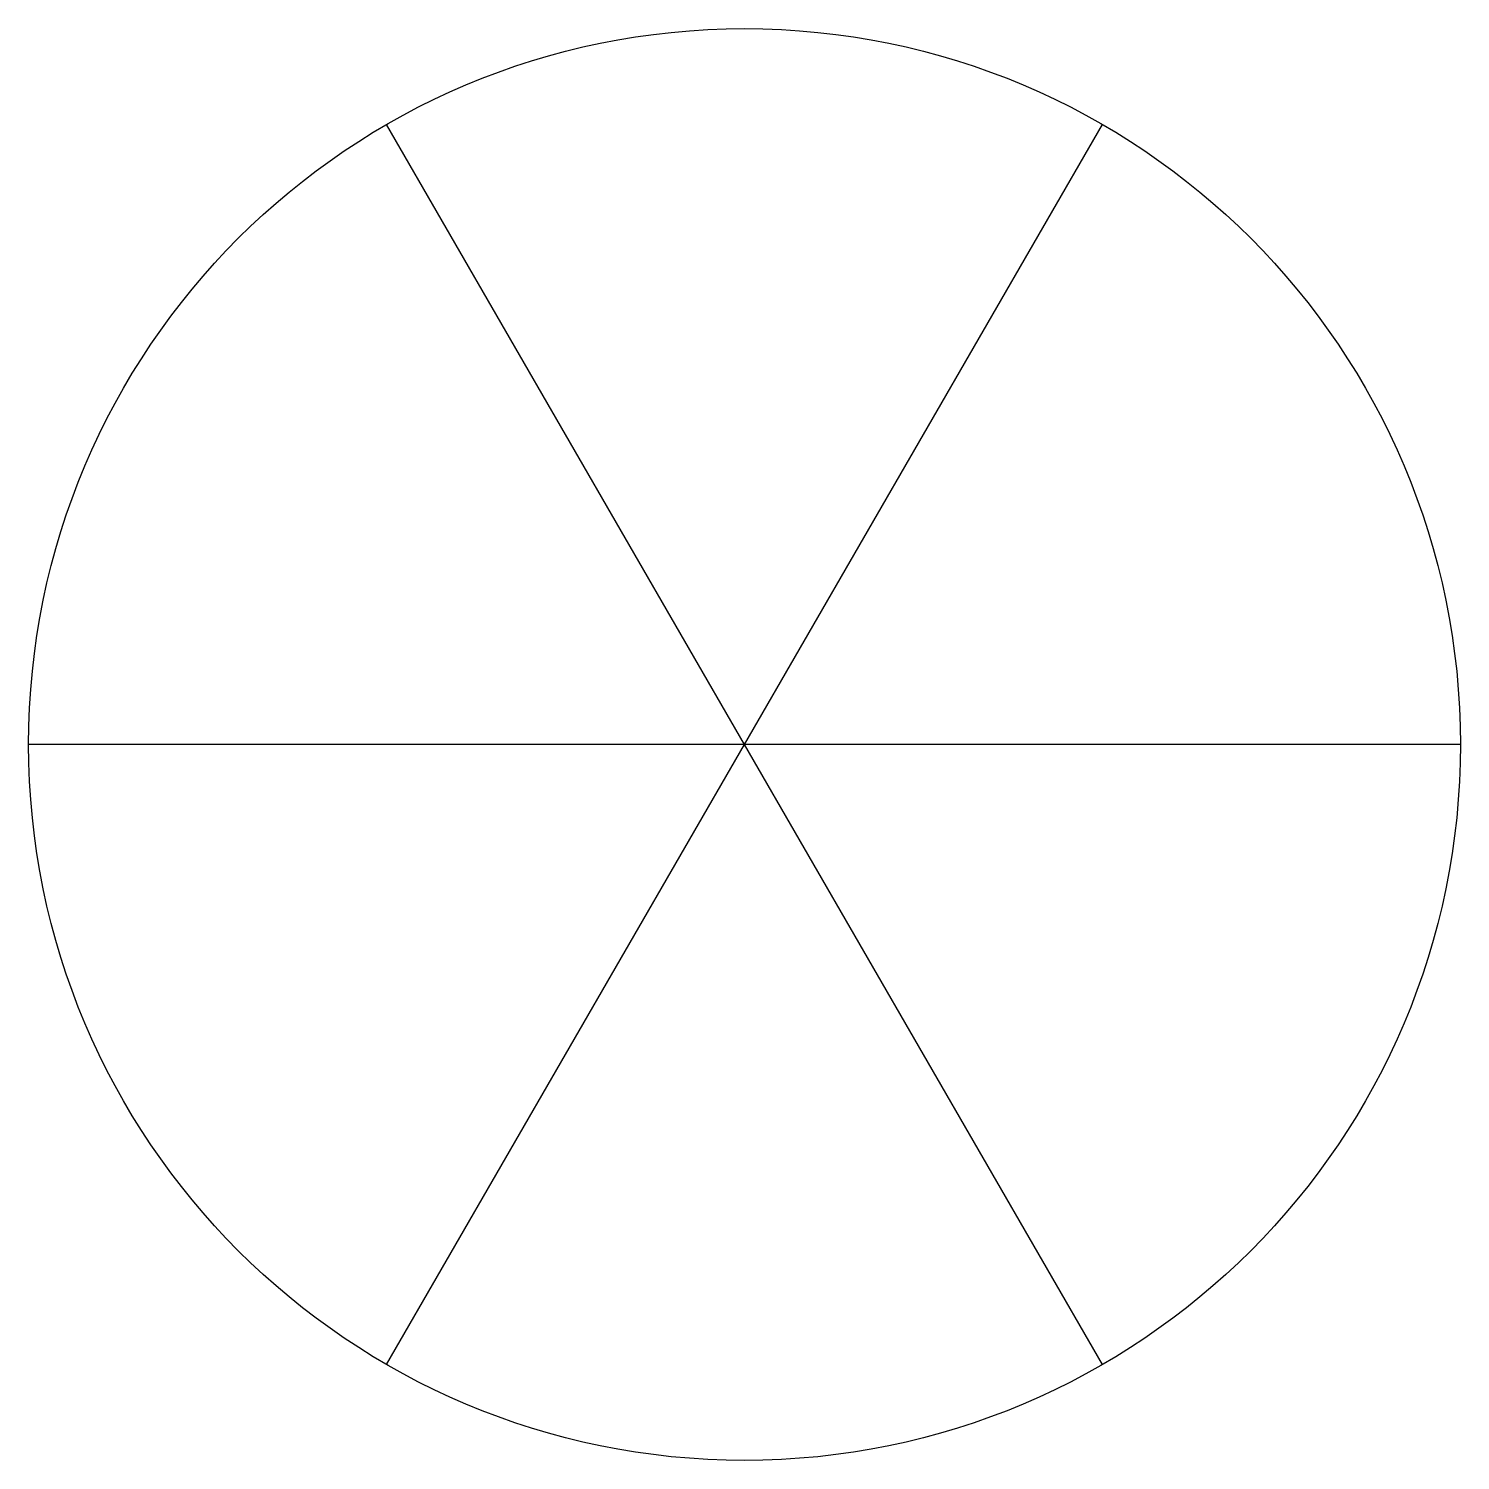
# Model space of a CAD drawing. Extents: x -28669 to -28369, y 5870 to 6170.
import ezdxf

# ---------------------------------------------------------------- set-up
doc = ezdxf.new("R2010")
doc.units = 0
doc.header["$MEASUREMENT"] = 0
doc.layers.get('0').update_dxf_attribs({"linetype": 'CONTINUOUS'})

msp = doc.modelspace()

# ---------------------------------------------------------------- linework, layer by layer
for p, q in [((-28444.11, 5890.57), (-28594.11, 6150.38)), ((-28594.11, 5890.57), (-28444.11, 6150.38)), ((-28369.11, 6020.47), (-28669.11, 6020.47))]:
    msp.add_line(p, q)
msp.add_circle((-28519.11, 6020.47), 150)

doc.saveas('drawing.dxf')
